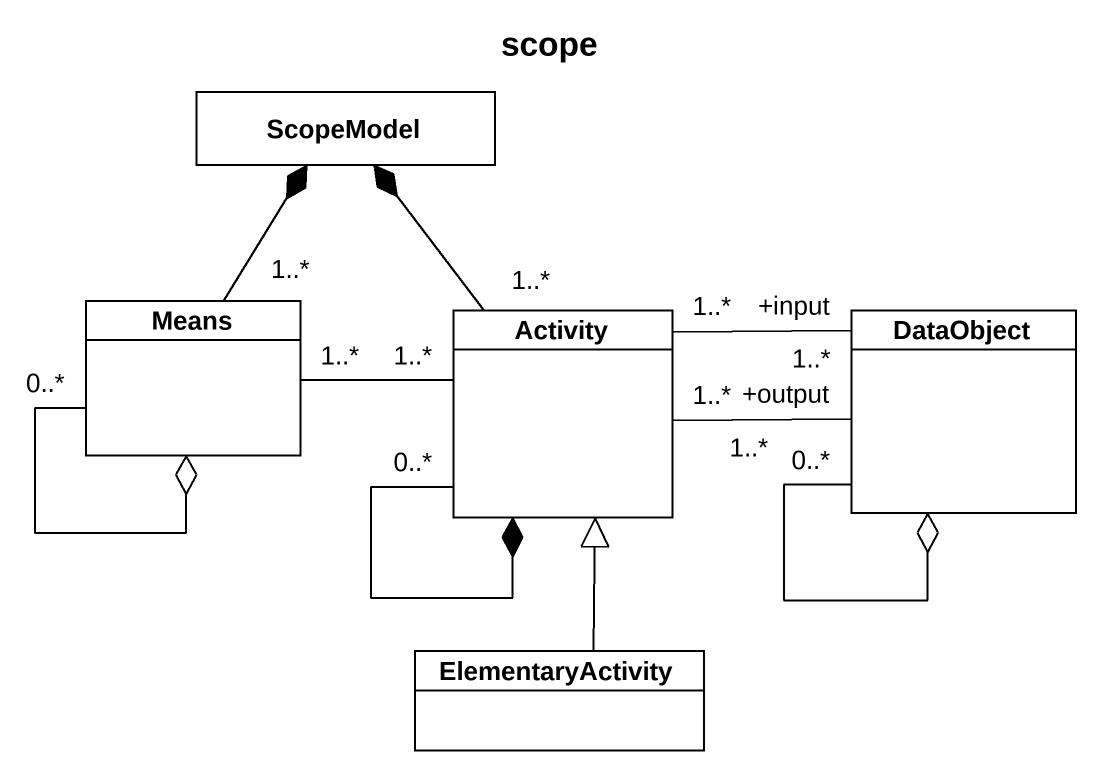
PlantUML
@startuml
title scope
hide circle
hide empty members
class ScopeModel #FFFFFF
class Means #FFFFFF
class Activity #FFFFFF
class DataObject #FFFFFF
class ElementaryActivity #FFFFFF
Means "1..*" -up-* ScopeModel
Means "0..*" --o Means
Activity "1..*" -up-* ScopeModel
Activity "1..*" -left- "1..*" Means
Activity "0..*" --* Activity
Activity "1..*" -right- "+input\n1..*" DataObject
Activity "1..*" -right- "+output\n1..*" DataObject
DataObject "0..*" --o DataObject
ElementaryActivity -up-|> Activity
@enduml
